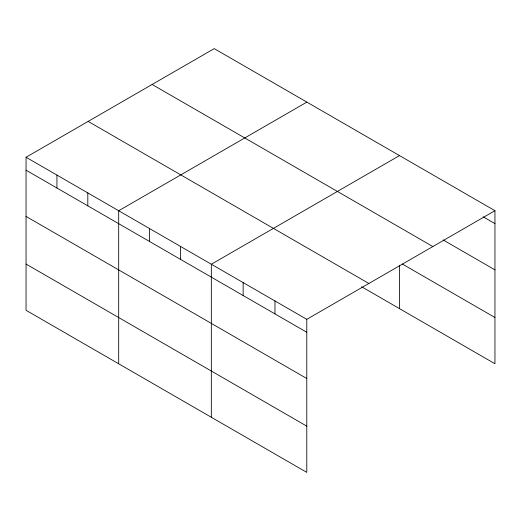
<?xml version="1.0" encoding="UTF-8"?>
<svg xmlns="http://www.w3.org/2000/svg" width="521" height="521" viewBox="0 0 521 521"><rect width="100%" height="100%" fill="white"/><g stroke="black" fill="none" stroke-linecap="round" stroke-linejoin="round"><path stroke-width="0.78" d="M26.05 157.257L306.778 319.334L306.778 472.378L26.05 310.301L26.05 157.257L214.222 48.622L494.95 210.699L494.95 363.743L361.607 286.752M306.862 102.103L118.69 210.745L118.69 363.788M399.503 155.59L211.331 264.232L211.331 417.275M306.778 319.334L494.95 210.699M483.195 216.834L494.95 223.62M443.078 239.914L494.95 269.858M152.125 84.467L432.853 246.55M402.271 263.991L494.95 317.504M88.147 121.406L368.875 283.483M26.05 170.185L306.778 332.261M26.05 216.423L306.778 378.5M26.05 264.062L306.778 426.139M399.503 265.638L399.503 308.634M274.964 300.969L274.964 313.896M243.144 282.597L243.144 295.524M180.448 246.4L180.448 259.328M149.573 228.576L149.573 241.497M87.808 192.913L87.808 205.841M56.932 175.089L56.932 188.009"/></g></svg>
